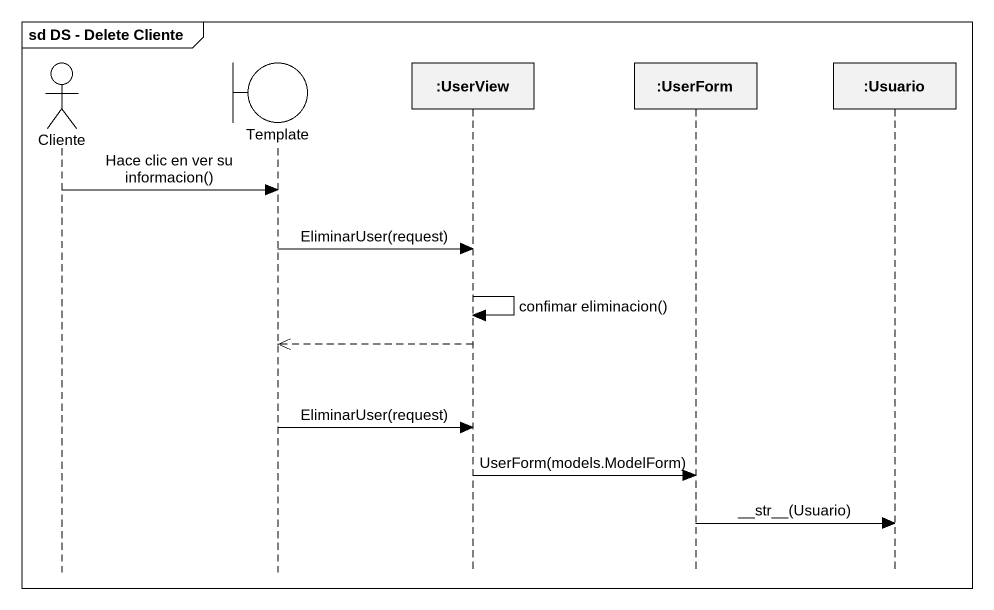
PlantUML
@startuml
mainframe sd DS - Delete Cliente
hide footbox
actor Cliente
boundary Template
participant ":UserView" as UserView
participant ":UserForm" as UserForm
participant ":Usuario" as Usuario

Cliente -> Template : Hace clic en ver su informacion()
Template -> UserView : EliminarUser(request)
UserView -> UserView : confimar eliminacion()
UserView -->> Template
Template -> UserView : EliminarUser(request)
UserView -> UserForm : UserForm(models.ModelForm)
UserForm -> Usuario : ~__str~__(Usuario)
@enduml
